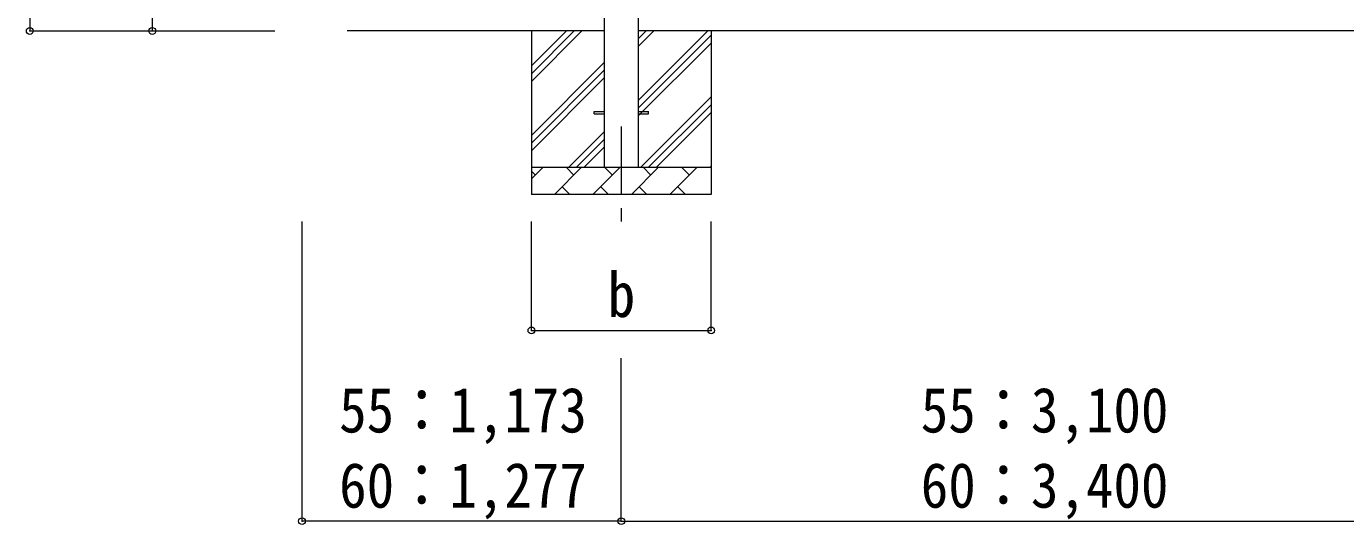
# Model space of a CAD drawing. Units: millimetres at full size, sheet at 1:50; details may follow other scales. Extents: x -14053 to 14053, y -9700 to 9700.
# Drawn here: x -4359 to 487, y -5476 to -3648 of the extents above; entities that cross this region are included whole.
import ezdxf
from ezdxf.enums import TextEntityAlignment as Align

# ---------------------------------------------------------------- set-up
doc = ezdxf.new("R2010")
doc.units = ezdxf.units.MM
doc.header["$LTSCALE"] = 50
doc.header["$PDMODE"] = 32
doc.header["$PDSIZE"] = 25
doc.linetypes.add('CHAIN1', pattern=[8, 5, -1, 1, -1])
for name, color, linetype, lineweight in [('0-1_壁線', 7, 'CHAIN1', 9), ('0-2_建具', 4, 'Continuous', 13), ('0-3_階段', 7, 'Continuous', 9), ('0-8_外構', 6, 'Continuous', 5)]:
    doc.layers.add(name, color=color, linetype=linetype, lineweight=lineweight)
doc.styles.add('ＭＳ ゴシック', font='')
doc.styles.get('ＭＳ ゴシック').set_extended_font_data('MS Gothic')

msp = doc.modelspace()

# ---------------------------------------------------------------- linework, layer by layer
at = {"layer": '0-1_壁線'}
msp.add_line((-2173.41, -4014.96), (-2173.41, -4363.96), dxfattribs=at)
at = {"layer": '0-2_建具'}
for p, q in [((-2235.91, -1312.46), (-2235.91, -4164.96)), ((-2110.91, -1312.46), (-2110.91, -4164.96)), ((-2273.41, -3960.46), (-2235.91, -3960.46)), ((-2273.41, -3969.46), (-2273.41, -3960.46)), ((-2273.41, -3969.46), (-2235.91, -3969.46)), ((-2110.91, -3960.46), (-2073.41, -3960.46)), ((-2110.91, -3969.46), (-2073.41, -3969.46)), ((-2073.41, -3969.46), (-2073.41, -3960.46))]:
    msp.add_line(p, q, dxfattribs=at)
at = {"layer": '0-3_階段'}
for p, q in [((-2235.91, -3664.96), (-3180.07, -3664.96)), ((-2503.41, -3664.96), (-2503.41, -4264.96)), ((-2503.41, -3850.01), (-2318.36, -3664.96)), ((-2503.41, -3821.73), (-2346.65, -3664.96)), ((-2503.41, -3793.44), (-2374.93, -3664.96)), ((864.09, -3664.96), (-2110.91, -3664.96)), ((-2110.91, -3920.06), (-1855.81, -3664.96)), ((-2110.91, -3722.07), (-2053.8, -3664.96)), ((-2110.91, -3693.79), (-2082.09, -3664.96)), ((-2110.91, -3948.35), (-1843.41, -3680.85)), ((-1843.41, -3664.96), (-1843.41, -4264.96)), ((-2110.91, -3976.63), (-1843.41, -3709.13)), ((-2503.41, -4048), (-2235.91, -3780.5)), ((-2503.41, -4076.29), (-2235.91, -3808.79)), ((-2503.41, -4104.57), (-2235.91, -3837.07)), ((-2101.26, -4164.96), (-1843.41, -3907.12)), ((-2072.97, -4164.96), (-1843.41, -3935.4)), ((-2044.69, -4164.96), (-1843.41, -3963.69)), ((-2365.81, -4164.96), (-2235.91, -4035.06)), ((-2337.53, -4164.96), (-2235.91, -4063.35)), ((-2309.25, -4164.96), (-2235.91, -4091.63)), ((-2503.41, -4164.96), (-1843.41, -4164.96)), ((-2503.41, -4207.86), (-2460.52, -4164.96)), ((-2419.1, -4264.96), (-2319.1, -4164.96)), ((-2347.65, -4193.52), (-2376.21, -4164.96)), ((-2277.68, -4264.96), (-2177.68, -4164.96)), ((-2206.23, -4193.52), (-2234.78, -4164.96)), ((-2136.26, -4264.96), (-2036.26, -4164.96)), ((-2064.81, -4193.52), (-2093.36, -4164.96)), ((-1994.83, -4264.96), (-1894.83, -4164.96)), ((-1923.39, -4193.52), (-1951.94, -4164.96)), ((-1846.7, -4164.96), (-1843.41, -4161.68)), ((-2489.07, -4193.52), (-2503.41, -4179.18)), ((-2390.55, -4236.41), (-2361.99, -4264.96)), ((-2249.12, -4236.41), (-2220.57, -4264.96)), ((-2107.7, -4236.41), (-2079.15, -4264.96)), ((-1966.28, -4236.41), (-1937.73, -4264.96)), ((-1843.41, -4264.96), (-2503.41, -4264.96))]:
    msp.add_line(p, q, dxfattribs=at)
at = {"layer": '0-8_外構'}
for p, q in [((-4346.06, -1082.35), (-4346.06, -3664.96)), ((-3896.06, -1309.96), (-3896.06, -3664.96)), ((-4346.06, -3664.96), (-3446.06, -3664.96)), ((-3346.06, -5463.96), (-3346.06, -4363.96)), ((-2503.41, -4763.96), (-2503.41, -4363.96)), ((-1843.41, -4763.96), (-1843.41, -4363.96)), ((-2503.41, -4763.96), (-1843.41, -4763.96)), ((-2173.41, -5463.96), (-2173.41, -4865.96)), ((-2173.41, -5463.96), (-3346.06, -5463.96))]:
    msp.add_line(p, q, dxfattribs=at)
msp.add_lwpolyline([(-2173.41, -5463.96), (926.59, -5463.96), (2103.61, -5463.96)], dxfattribs=at)
for p in [(-4346.06, -3664.96), (-3896.06, -3664.96), (-2503.41, -4763.96), (-1843.41, -4763.96), (-3346.06, -5463.96), (-2173.41, -5463.96)]:
    msp.add_point(p, dxfattribs=at)

# ---------------------------------------------------------------- texts
at = {"layer": '0-8_外構', "color": 7, "style": 'ＭＳ ゴシック', "width": 0.9}
for s, p in [('b', (-2223.41, -4763.96)), ('55：1,173', (-3209.73, -5187.92)), ('55：3,100', (-1073.41, -5187.92)), ('60：1,277', (-3209.73, -5463.96)), ('60：3,400', (-1073.41, -5463.96))]:
    msp.add_text(s, height=165, dxfattribs=at).set_placement(p, align=Align.BOTTOM_LEFT)

doc.saveas('drawing.dxf')
